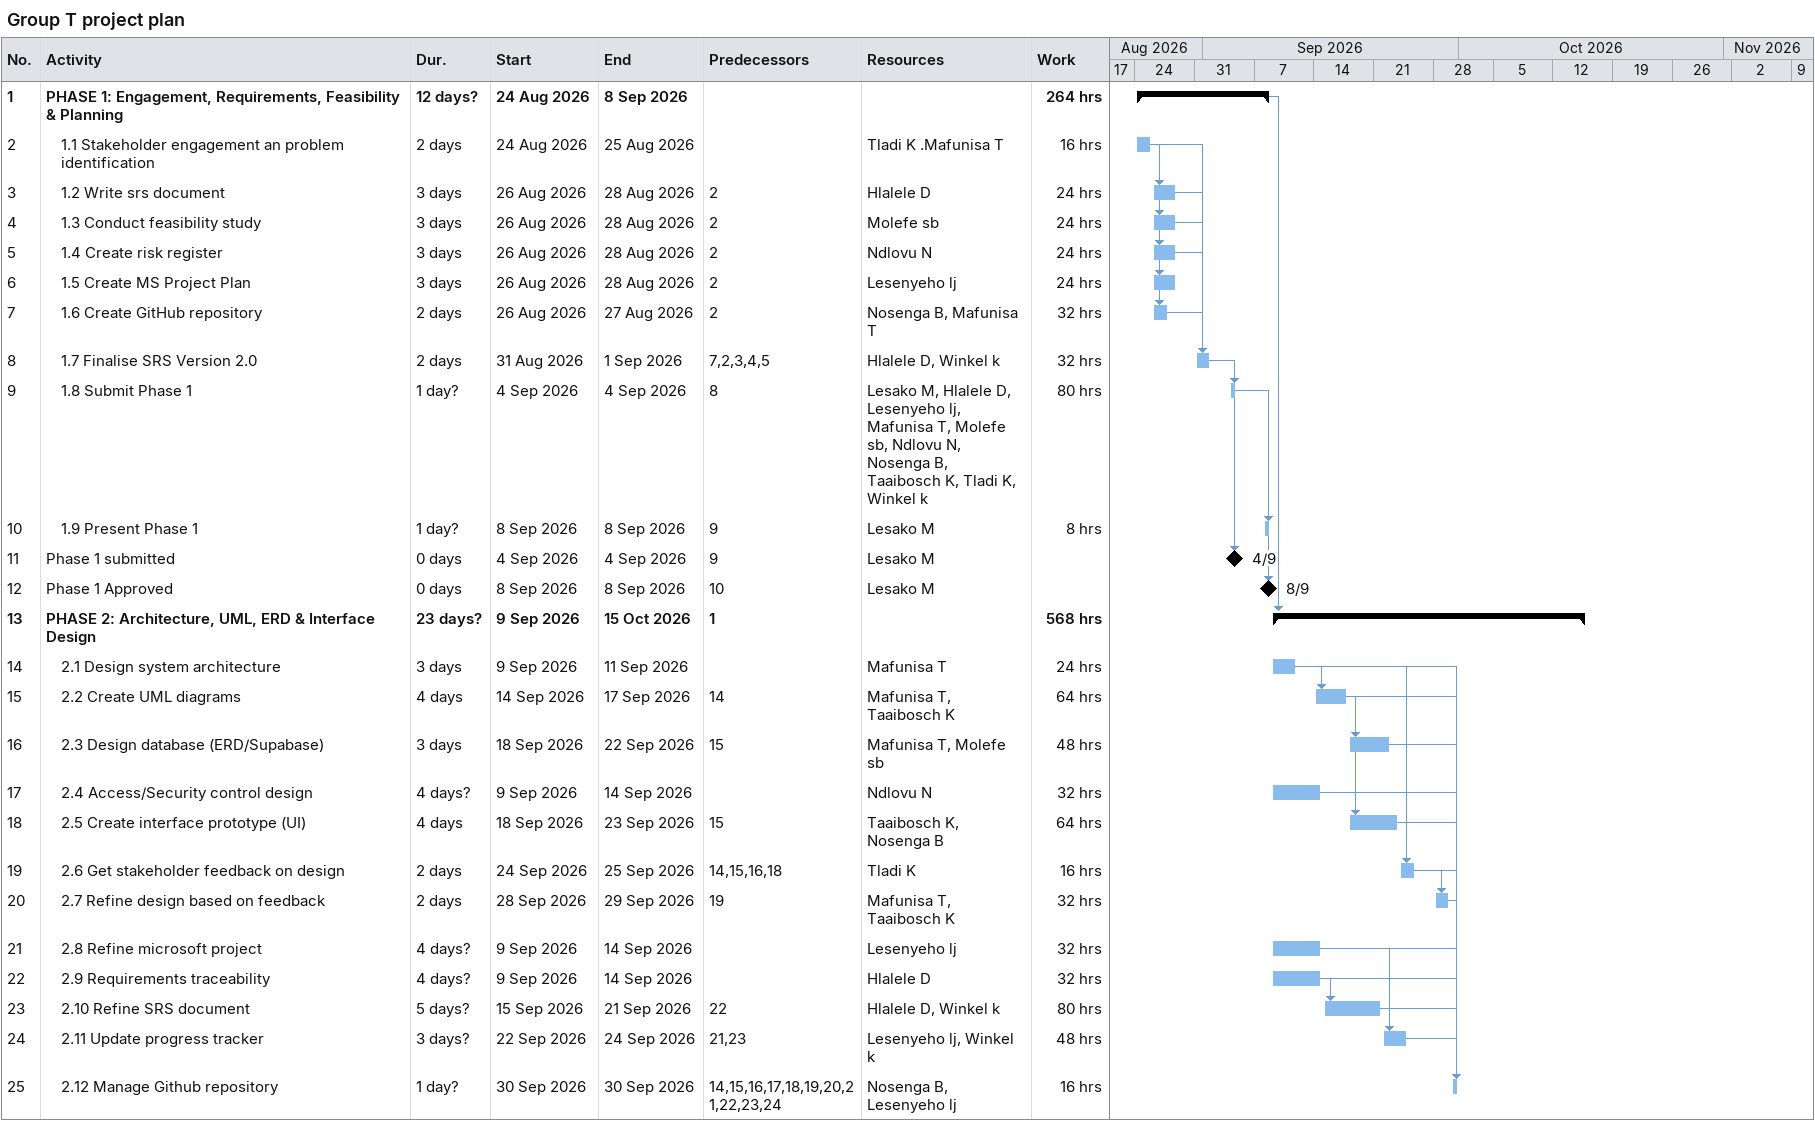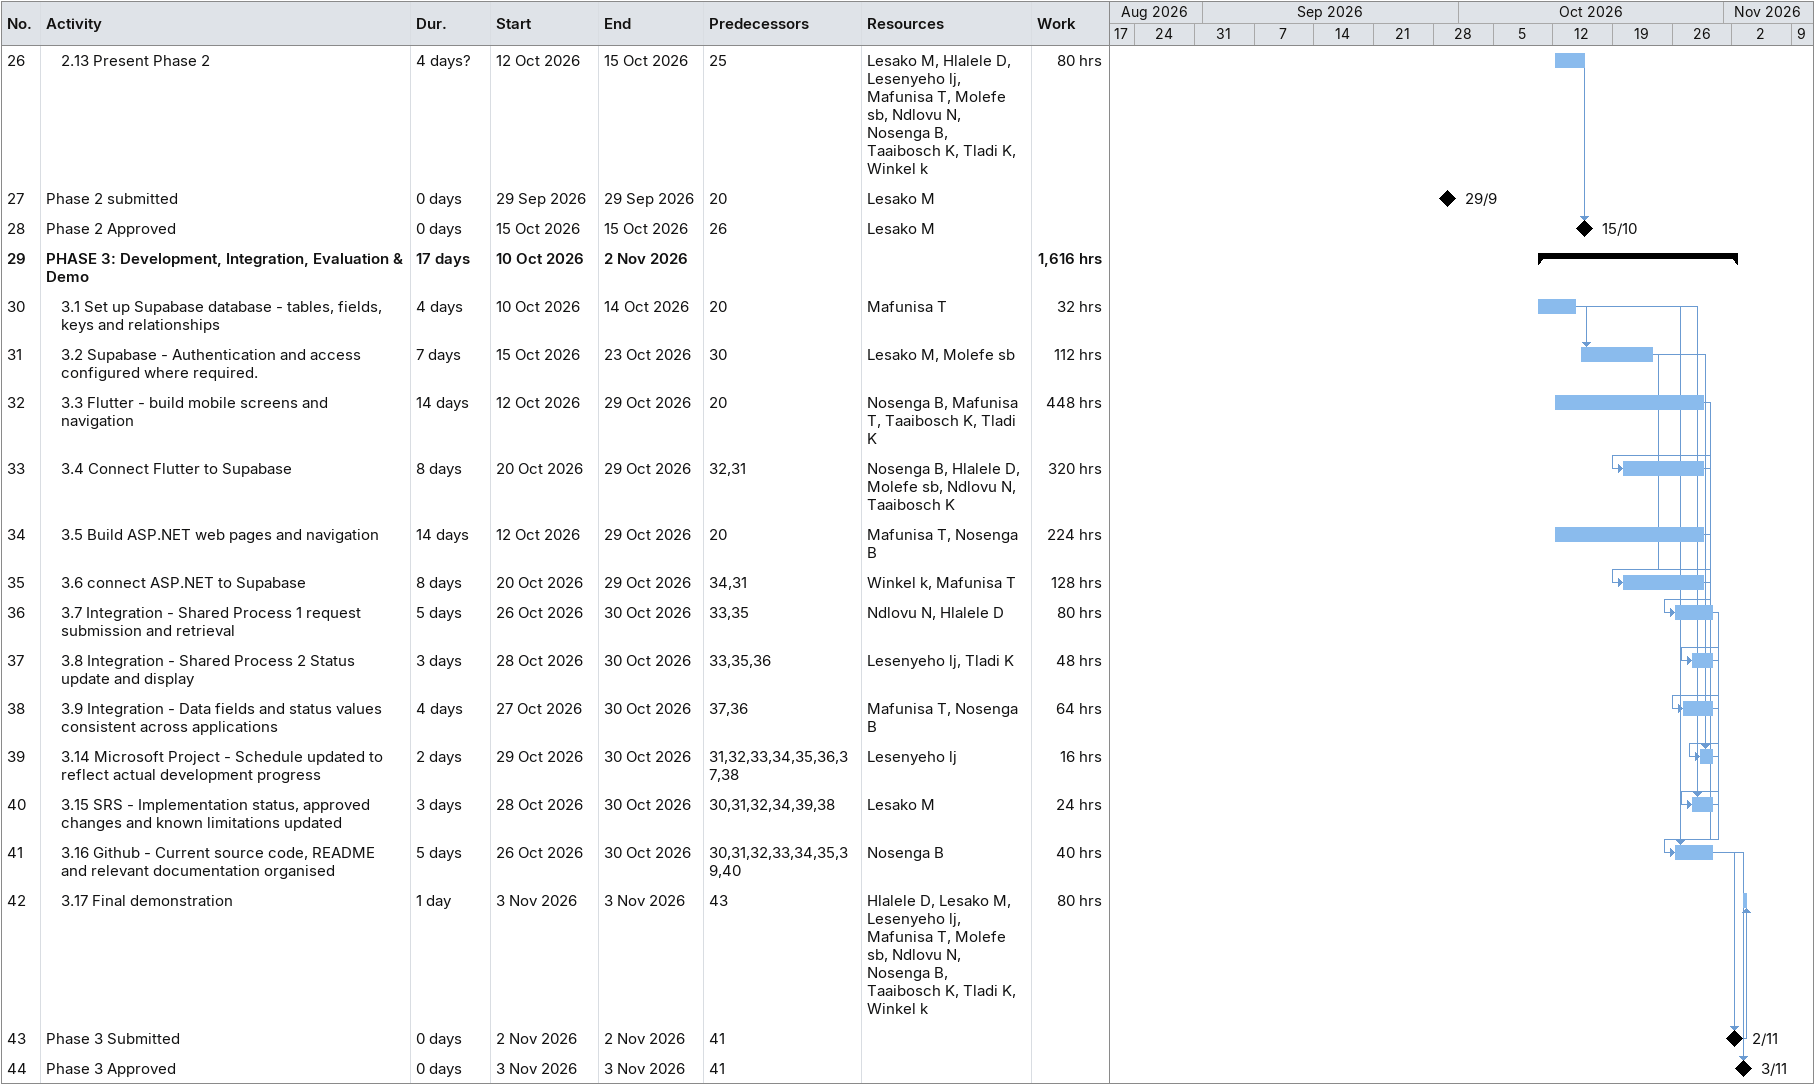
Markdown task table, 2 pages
Group T project plan

| ID | Level | Task | Duration | Start | Finish | Predecessors | Resources | Work (h) |
|---|---|---|---|---|---|---|---|---|
| 1 | 1 | **PHASE 1: Engagement, Requirements, Feasibility & Planning** | 12d? | 2026-08-24 | 2026-09-08 |  |  | 264 |
| 2 | 2 | 1.1 Stakeholder engagement an problem identification | 2d | 2026-08-24 | 2026-08-25 |  | Tladi K .Mafunisa T | 16 |
| 3 | 2 | 1.2 Write srs document | 3d | 2026-08-26 | 2026-08-28 | 2 | Hlalele D | 24 |
| 4 | 2 | 1.3 Conduct feasibility study | 3d | 2026-08-26 | 2026-08-28 | 2 | Molefe sb | 24 |
| 5 | 2 | 1.4 Create risk register | 3d | 2026-08-26 | 2026-08-28 | 2 | Ndlovu N | 24 |
| 6 | 2 | 1.5 Create MS Project Plan | 3d | 2026-08-26 | 2026-08-28 | 2 | Lesenyeho lj | 24 |
| 7 | 2 | 1.6 Create GitHub repository | 2d | 2026-08-26 | 2026-08-27 | 2 | Nosenga B, Mafunisa T | 32 |
| 8 | 2 | 1.7 Finalise SRS Version 2.0 | 2d | 2026-08-31 | 2026-09-01 | 7, 2, 3, 4, 5 | Hlalele D, Winkel k | 32 |
| 9 | 2 | 1.8 Submit Phase 1 | 1d? | 2026-09-04 | 2026-09-04 | 8 | Lesako M, Hlalele D, Lesenyeho lj, Mafunisa T, Molefe sb, Ndlovu N, Nosenga B, Taaibosch K, Tladi K, Winkel k | 80 |
| 10 | 2 | 1.9 Present Phase 1 | 1d? | 2026-09-08 | 2026-09-08 | 9 | Lesako M | 8 |
| 11 | 1 | Phase 1 submitted | 0d | 2026-09-04 | 2026-09-04 | 9 | Lesako M |  |
| 12 | 1 | Phase 1 Approved | 0d | 2026-09-08 | 2026-09-08 | 10 | Lesako M |  |
| 13 | 1 | **PHASE 2: Architecture, UML, ERD & Interface Design** | 23d? | 2026-09-09 | 2026-10-15 | 1 |  | 568 |
| 14 | 2 | 2.1 Design system architecture | 3d | 2026-09-09 | 2026-09-11 |  | Mafunisa T | 24 |
| 15 | 2 | 2.2 Create UML diagrams | 4d | 2026-09-14 | 2026-09-17 | 14 | Mafunisa T, Taaibosch K | 64 |
| 16 | 2 | 2.3 Design database (ERD/Supabase) | 3d | 2026-09-18 | 2026-09-22 | 15 | Mafunisa T, Molefe sb | 48 |
| 17 | 2 | 2.4 Access/Security control design | 4d? | 2026-09-09 | 2026-09-14 |  | Ndlovu N | 32 |
| 18 | 2 | 2.5 Create interface prototype (UI) | 4d | 2026-09-18 | 2026-09-23 | 15 | Taaibosch K, Nosenga B | 64 |
| 19 | 2 | 2.6 Get stakeholder feedback on design | 2d | 2026-09-24 | 2026-09-25 | 14, 15, 16, 18 | Tladi K | 16 |
| 20 | 2 | 2.7 Refine design based on feedback | 2d | 2026-09-28 | 2026-09-29 | 19 | Mafunisa T, Taaibosch K | 32 |
| 21 | 2 | 2.8 Refine microsoft project | 4d? | 2026-09-09 | 2026-09-14 |  | Lesenyeho lj | 32 |
| 22 | 2 | 2.9 Requirements traceability | 4d? | 2026-09-09 | 2026-09-14 |  | Hlalele D | 32 |
| 23 | 2 | 2.10 Refine SRS document | 5d? | 2026-09-15 | 2026-09-21 | 22 | Hlalele D, Winkel k | 80 |
| 24 | 2 | 2.11 Update progress tracker | 3d? | 2026-09-22 | 2026-09-24 | 21, 23 | Lesenyeho lj, Winkel k | 48 |
| 25 | 2 | 2.12 Manage Github repository | 1d? | 2026-09-30 | 2026-09-30 | 14, 15, 16, 17, 18, 19, 20, 21, 22, 23, 24 | Nosenga B, Lesenyeho lj | 16 |
| 26 | 2 | 2.13 Present Phase 2 | 4d? | 2026-10-12 | 2026-10-15 | 25 | Lesako M, Hlalele D, Lesenyeho lj, Mafunisa T, Molefe sb, Ndlovu N, Nosenga B, Taaibosch K, Tladi K, Winkel k | 80 |
| 27 | 1 | Phase 2 submitted | 0d | 2026-09-29 | 2026-09-29 | 20 | Lesako M |  |
| 28 | 1 | Phase 2 Approved | 0d | 2026-10-15 | 2026-10-15 | 26 | Lesako M |  |
| 29 | 1 | **PHASE 3: Development, Integration, Evaluation & Demo** | 17d | 2026-10-10 | 2026-11-02 |  |  | 1616 |
| 30 | 2 | 3.1 Set up Supabase database - tables, fields, keys and relationships | 4d | 2026-10-10 | 2026-10-14 | 20 | Mafunisa T | 32 |
| 31 | 2 | 3.2 Supabase - Authentication and access configured where required. | 7d | 2026-10-15 | 2026-10-23 | 30 | Lesako M, Molefe sb | 112 |
| 32 | 2 | 3.3 Flutter - build mobile screens and navigation | 14d | 2026-10-12 | 2026-10-29 | 20 | Nosenga B, Mafunisa T, Taaibosch K, Tladi K | 448 |
| 33 | 2 | 3.4 Connect Flutter to Supabase | 8d | 2026-10-20 | 2026-10-29 | 32, 31 | Nosenga B, Hlalele D, Molefe sb, Ndlovu N, Taaibosch K | 320 |
| 34 | 2 | 3.5 Build ASP.NET web pages and navigation | 14d | 2026-10-12 | 2026-10-29 | 20 | Mafunisa T, Nosenga B | 224 |
| 35 | 2 | 3.6 connect ASP.NET to Supabase | 8d | 2026-10-20 | 2026-10-29 | 34, 31 | Winkel k, Mafunisa T | 128 |
| 36 | 2 | 3.7 Integration - Shared Process 1 request submission and retrieval | 5d | 2026-10-26 | 2026-10-30 | 33, 35 | Ndlovu N, Hlalele D | 80 |
| 37 | 2 | 3.8 Integration - Shared Process 2 Status update and display | 3d | 2026-10-28 | 2026-10-30 | 33, 35, 36 | Lesenyeho lj, Tladi K | 48 |
| 38 | 2 | 3.9 Integration - Data fields and status values consistent across applications | 4d | 2026-10-27 | 2026-10-30 | 37, 36 | Mafunisa T, Nosenga B | 64 |
| 39 | 2 | 3.14 Microsoft Project - Schedule updated to reflect actual development progress | 2d | 2026-10-29 | 2026-10-30 | 31, 32, 33, 34, 35, 36, 37, 38 | Lesenyeho lj | 16 |
| 40 | 2 | 3.15 SRS - Implementation status, approved changes and known limitations updated | 3d | 2026-10-28 | 2026-10-30 | 30, 31, 32, 34, 39, 38 | Lesako M | 24 |
| 41 | 2 | 3.16 Github - Current source code, README and relevant documentation organised | 5d | 2026-10-26 | 2026-10-30 | 30, 31, 32, 33, 34, 35, 39, 40 | Nosenga B | 40 |
| 42 | 2 | 3.17 Final demonstration | 1d | 2026-11-03 | 2026-11-03 | 43 | Hlalele D, Lesako M, Lesenyeho lj, Mafunisa T, Molefe sb, Ndlovu N, Nosenga B, Taaibosch K, Tladi K, Winkel k | 80 |
| 43 | 1 | Phase 3 Submitted | 0d | 2026-11-02 | 2026-11-02 | 41 |  |  |
| 44 | 1 | Phase 3 Approved | 0d | 2026-11-03 | 2026-11-03 | 41 |  |  |
